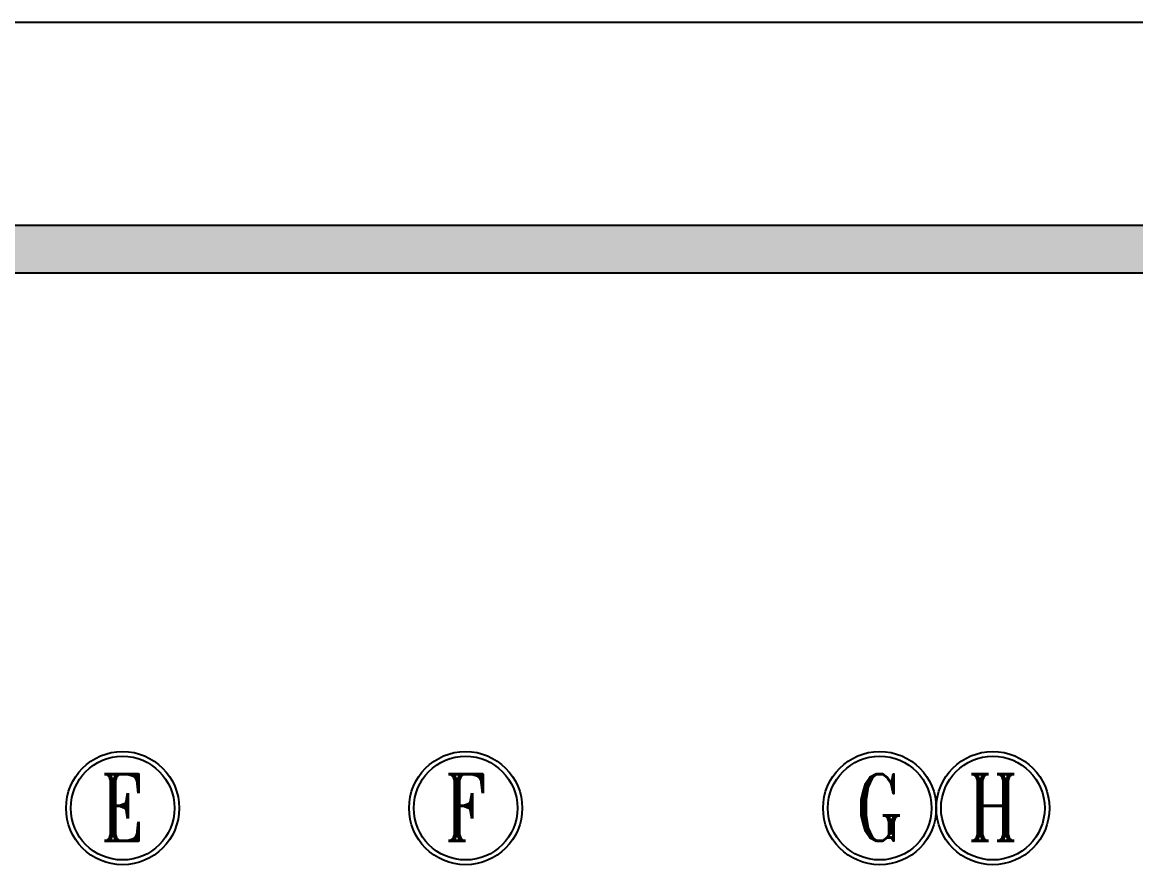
# Model space of a CAD drawing. Header units: inches. Extents: x 99023 to 109265, y 17199 to 18675.
# Drawn here: x 103415.5 to 103624.8, y 18474.3 to 18632.6 of the extents above; entities that cross this region are included whole.
import ezdxf
from ezdxf.enums import TextEntityAlignment as Align

# ---------------------------------------------------------------- set-up
doc = ezdxf.new("R2010")
doc.units = ezdxf.units.IN
doc.layers.get('0').update_dxf_attribs({"color": 255})
for name, color, linetype in [('FRN', 8, 'Continuous'), ('I-WALL-PATT', 7, 'Continuous'), ('TEXT', 7, 'Continuous')]:
    doc.layers.add(name, color=color, linetype=linetype)
doc.styles.add('ROMANT', font='romant.shx')
doc.styles.get("Standard").update_dxf_attribs({"font": 'arial.ttf'})
doc.dimstyles.new('ISO-25', dxfattribs={"dimtxt": 5, "dimasz": 2, "dimexe": 1.25, "dimexo": 0.625, "dimtad": 0, "dimdec": 1, "dimlunit": 4, "dimtxsty": 'Standard', "dimblk": 'ARCHTICK', "dimcen": 2.5, "dimclrd": 5, "dimclre": 5, "dimclrt": 6, "dimadec": 0, "dimazin": 0, "dimtfac": 1, "dimtdec": 1, "dimtmove": 0, "dimatfit": 3, "dimfxl": 1, "dimarcsym": 0})

# ---------------------------------------------------------------- blocks, each defined once
blk = doc.blocks.new('_ArchTick')
at = {"color": 0, "linetype": 'ByBlock', "const_width": 0.15}
blk.add_lwpolyline([(-0.5, -0.5), (0.5, 0.5)], dxfattribs=at)
blk = doc.blocks.new('*D120')
at = {"color": 5, "lineweight": -2, "transparency": 16777216}
for p, q in [((102891.34, 18595.06), (102891.34, 18633.85)), ((102891.34, 18632.6), (104188.3, 18632.6)), ((105531.34, 18632.6), (104234.39, 18632.6)), ((105531.34, 18595.06), (105531.34, 18633.85))]:
    blk.add_line(p, q, dxfattribs=at)
at = {"layer": 'Defpoints', "color": 0, "lineweight": -2, "transparency": 16777216}
for p in [(105531.34, 18632.6), (102891.34, 18594.44), (105531.34, 18594.44)]:
    blk.add_point(p, dxfattribs=at)
at = {"color": 5, "lineweight": -2, "transparency": 16777216, "xscale": 2, "yscale": 2, "zscale": 2, "rotation": 180}
blk.add_blockref('_ArchTick', (102891.34, 18632.6), dxfattribs=at)
at = {"color": 5, "lineweight": -2, "transparency": 16777216, "xscale": 2, "yscale": 2, "zscale": 2}
blk.add_blockref('_ArchTick', (105531.34, 18632.6), dxfattribs=at)
at = {"color": 6, "lineweight": -2, "transparency": 16777216, "insert": (104211.34, 18632.6), "char_height": 18, "attachment_point": 5}
blk.add_mtext("220'", dxfattribs=at)
blk = doc.blocks.new('FEWFEWFEWF')
at = {"layer": 'I-WALL-PATT', "true_color": 0x3b3b3b, "transparency": 33554687}
h = blk.add_hatch(color=250, dxfattribs=at)
h.dxf.hatch_style = 1
h.paths.add_polyline_path([(106826.70369, 18585.43877), (106826.70369, 18594.43877), (105827.70369, 18594.43877), (105827.70369, 17406.43877), (108467.70369, 17406.43877), (108467.70369, 18594.43877), (107165.70369, 18594.43877), (107165.70369, 18585.43877), (107361.82396, 18585.43877), (108458.70369, 18585.43877), (108458.70369, 17415.43877), (105836.70369, 17415.43877), (105836.70369, 18585.43877)])
h.paths.add_polyline_path([(106898.70369, 18594.43877), (106898.70369, 18585.43877), (106973.70369, 18585.43877), (106973.70369, 18594.43877)], flags=17)
at = {"layer": 'I-WALL-PATT', "color": 18, "true_color": 0x000000}
blk.add_line((105827.70369, 18594.43877), (106826.70369, 18594.43877), dxfattribs=at)
blk.add_lwpolyline([(106826.70369, 18585.43877), (105836.70369, 18585.43877), (105836.70369, 17415.43877), (108458.70369, 17415.43877), (108458.70369, 18585.43877), (107165.70369, 18585.43877)], dxfattribs=at)
blk = doc.blocks.new('RTHTRHTRJ')
at = {"layer": 'FRN', "color": 8}
for centre, radius in [((103434.34, 18484.9), 10.64), ((103434.34, 18484.9), 9.75), ((103498.84, 18484.9), 10.64), ((103498.84, 18484.9), 9.75), ((103576.7, 18484.9), 10.64), ((103576.7, 18484.9), 9.75), ((103597.98, 18484.9), 10.64), ((103597.98, 18484.9), 9.75)]:
    blk.add_circle(centre, radius, dxfattribs=at)
at = {"layer": 'I-WALL-PATT', "color": 18, "true_color": 0x000000}
for q in [(103890.34, 18594.44), (105531.34, 18594.44)]:
    blk.add_line((102891.34, 18594.44), q, dxfattribs=at)
at = {"layer": 'TEXT', "style": 'ROMANT', "width": 0.75}
for s, p in [('E', (103434.34, 18485.02)), ('F', (103498.84, 18485.02)), ('G', (103576.7, 18485.02)), ('H', (103597.98, 18485.02))]:
    blk.add_text(s, height=12.48, dxfattribs=at).set_placement(p, align=Align.MIDDLE_CENTER)
at = {"color": 18, "lineweight": -2, "true_color": 0x000000}
dim = blk.add_linear_dim(base=(105531.34, 18632.6), p1=(102891.34, 18594.44), p2=(105531.34, 18594.44), dimstyle='ISO-25', override={"dimtxt": 18}, dxfattribs=at)
dim.commit()
dim.dimension.update_dxf_attribs({"geometry": '*D120', "text_midpoint": (104211.34, 18632.6)})

msp = doc.modelspace()

# ---------------------------------------------------------------- block references
at = {"color": 18, "lineweight": -2, "true_color": 0x000000}
for name, p in [('FEWFEWFEWF', (-2936.3595857, 0)), ('RTHTRHTRJ', (0, 0))]:
    msp.add_blockref(name, p, dxfattribs=at)

doc.saveas('drawing.dxf')
